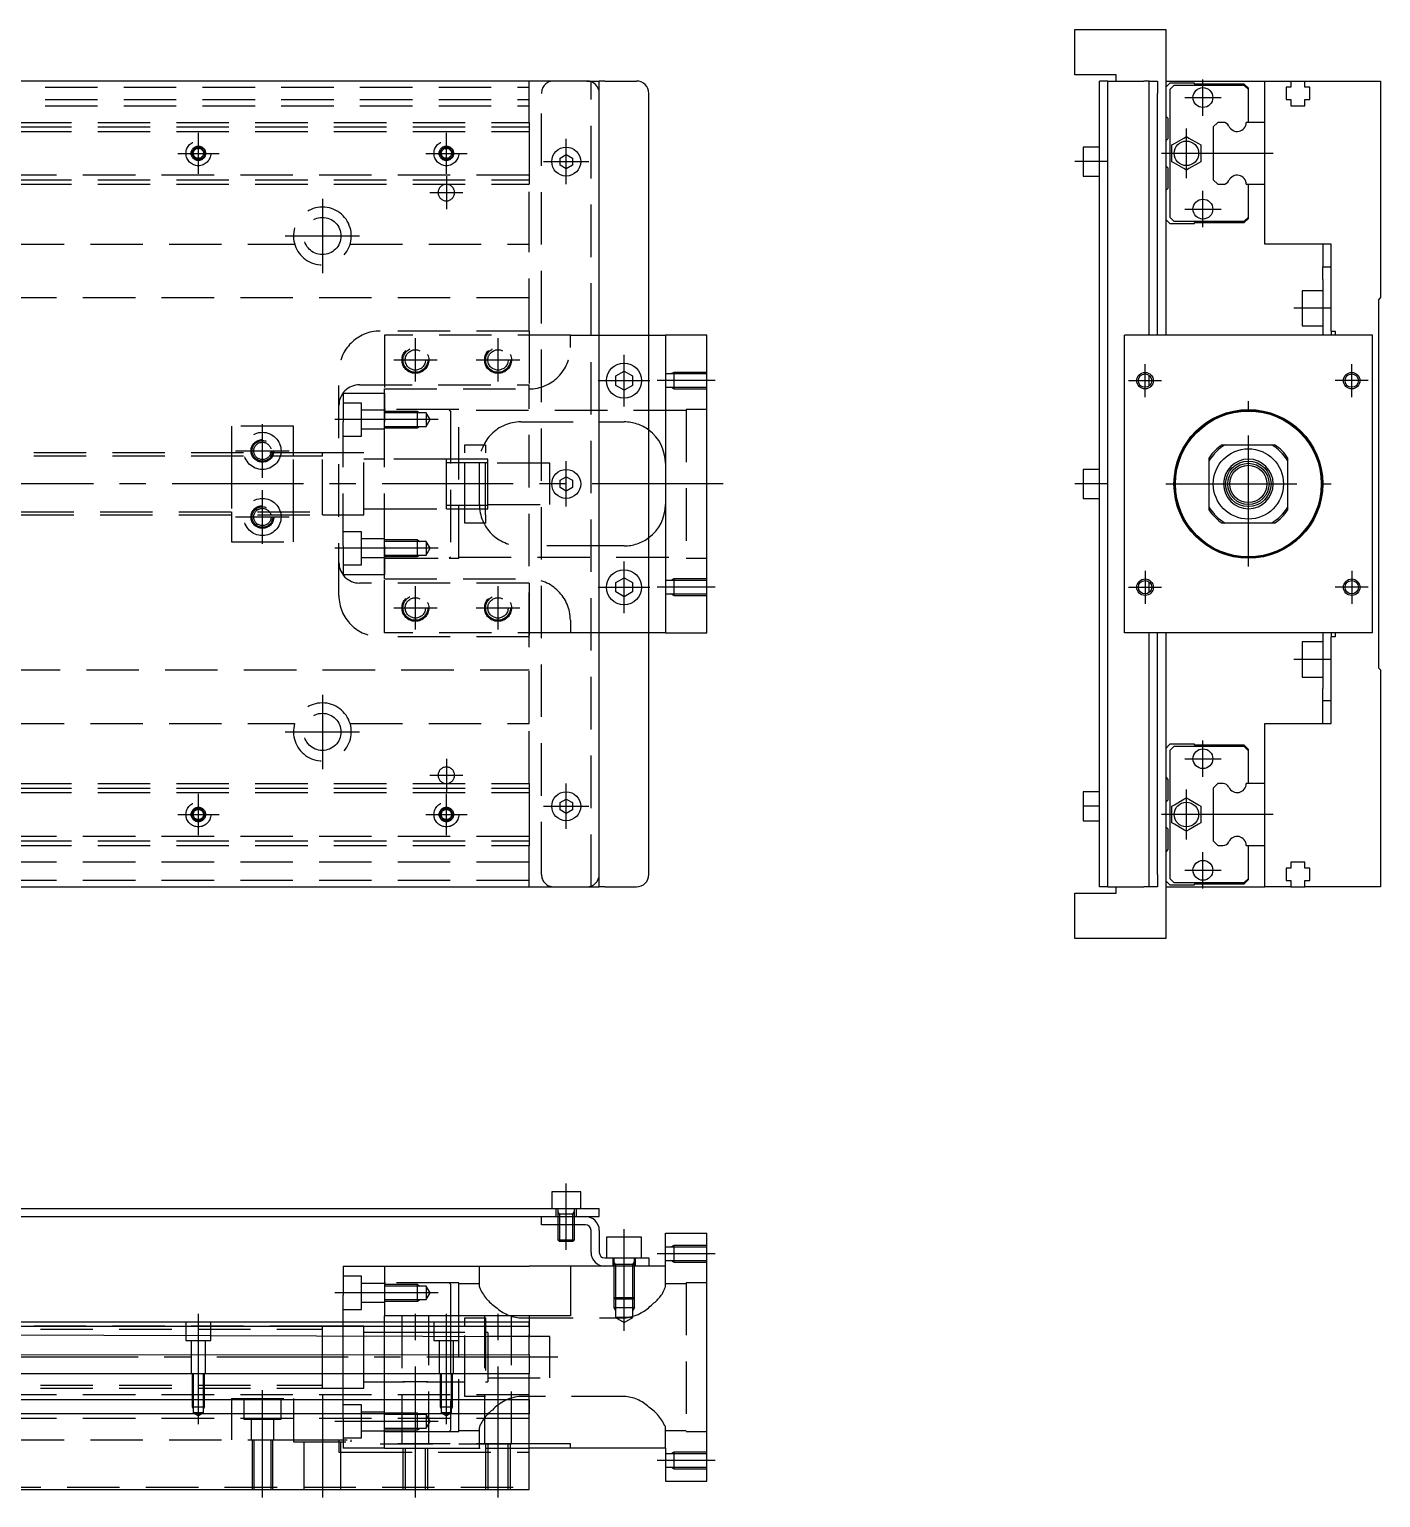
# Model space of a CAD drawing. Extents: x -94 to 666, y -24 to 355.
# Drawn here: x 339.1 to 666, y -2 to 353.3 of the extents above; entities that cross this region are included whole.
import ezdxf

# ---------------------------------------------------------------- set-up
doc = ezdxf.new("R2010")
doc.units = 0
doc.linetypes.add('CENTER', pattern=[50.8, 31.75, -6.35, 6.35, -6.35])
doc.linetypes.add('DASHED', pattern=[19.05, 12.7, -6.35])
doc.layers.get('0').update_dxf_attribs({"linetype": 'CONTINUOUS'})
doc.layers.add('CENTER', color=1, linetype='CENTER')

msp = doc.modelspace()

# ---------------------------------------------------------------- linework, layer by layer
at = {"color": 7, "linetype": 'CONTINUOUS'}
for p, q in [((592.05, 342.31), (592.05, 353.31)), ((592.05, 353.31), (614.05, 353.31)), ((614.05, 353.31), (614.05, 279.31)), ((602.05, 342.31), (592.05, 342.31)), ((602.05, 340.81), (602.05, 342.31)), ((474, 340.81), (-14, 340.81)), ((474, 340.81), (477, 340.81)), ((477, 337.81), (477, 340.81)), ((478.33, 340.81), (477, 340.81)), ((477, 148.81), (477, 337.81)), ((478.33, 340.81), (486, 340.81)), ((489, 148.81), (489, 337.81)), ((598.05, 337.81), (598.05, 340.81)), ((600.05, 340.81), (598.05, 340.81)), ((598.05, 148.81), (598.05, 337.81)), ((600.05, 337.81), (600.05, 340.81)), ((600.05, 340.81), (603.38, 340.81)), ((600.05, 148.81), (600.05, 337.81)), ((603.38, 340.81), (608.72, 340.81)), ((610.05, 340.81), (608.72, 340.81)), ((610.05, 337.81), (610.05, 340.81)), ((610.05, 340.81), (612.05, 340.81)), ((610.05, 279.31), (610.05, 337.81)), ((612.05, 340.81), (612.05, 337.81)), ((612.05, 279.31), (612.05, 337.81)), ((614.05, 340.81), (638.05, 340.81)), ((615.04, 340.31), (614.05, 339.32)), ((621.05, 340.31), (615.04, 340.31)), ((616.04, 339.76), (615.05, 338.77)), ((615.05, 338.77), (615.05, 307.85)), ((633.05, 339.76), (616.04, 339.76)), ((621.05, 340.06), (621.05, 340.31)), ((633.05, 340.06), (621.05, 340.06)), ((634.05, 339.06), (633.05, 340.06)), ((634.05, 338.76), (633.05, 339.76)), ((634.05, 338.76), (634.05, 339.06)), ((634.05, 330.81), (634.05, 338.76)), ((638.05, 340.81), (644.35, 340.81)), ((638.05, 330.81), (638.05, 340.81)), ((643.2, 339.31), (643.2, 336.31)), ((644.35, 339.31), (643.2, 339.31)), ((644.35, 340.81), (644.35, 339.31)), ((644.35, 340.81), (647.75, 340.81)), ((647.75, 340.81), (666.05, 340.81)), ((647.75, 339.31), (647.75, 340.81)), ((648.9, 339.31), (647.75, 339.31)), ((648.9, 336.31), (648.9, 339.31)), ((666.05, 340.81), (666.05, 288.31)), ((643.2, 336.31), (644.35, 336.31)), ((644.35, 336.31), (644.35, 334.81)), ((644.35, 334.81), (647.75, 334.81)), ((647.75, 334.81), (647.75, 336.31)), ((647.75, 336.31), (648.9, 336.31)), ((614.05, 332.31), (614.55, 331.81)), ((614.55, 331.81), (614.55, 326.81)), ((626.67, 330.81), (625.55, 329.69)), ((627.96, 330.81), (626.67, 330.81)), ((638.05, 330.81), (633.54, 330.81)), ((638.05, 315.81), (638.05, 330.81)), ((638.05, 315.81), (638.05, 330.81)), ((616.15, 325.67), (618.46, 327)), ((618.46, 327), (619.05, 327.35)), ((619.05, 327.35), (619.64, 327)), ((619.64, 327), (621.95, 325.67)), ((625.55, 329.69), (625.55, 316.93)), ((598.05, 324.81), (594.05, 324.81)), ((594.05, 324.81), (594.05, 321.31)), ((614.55, 326.81), (614.05, 326.31)), ((615.55, 325.33), (616.15, 325.67)), ((615.55, 324.65), (615.55, 325.33)), ((615.55, 321.97), (615.55, 324.65)), ((621.95, 325.67), (622.54, 325.33)), ((622.54, 325.33), (622.54, 324.65)), ((622.54, 324.65), (622.54, 321.97)), ((467.5, 322.18), (469, 323.04)), ((467.5, 320.44), (467.5, 322.18)), ((469, 319.58), (467.5, 320.44)), ((469, 323.04), (470.5, 322.18)), ((470.5, 320.44), (469, 319.58)), ((470.5, 322.18), (470.5, 320.44)), ((594.05, 321.31), (594.05, 317.81)), ((614.05, 320.31), (614.55, 319.81)), ((614.55, 319.81), (614.55, 314.81)), ((615.55, 321.29), (615.55, 321.97)), ((616.15, 320.95), (615.55, 321.29)), ((618.46, 319.62), (616.15, 320.95)), ((621.95, 320.95), (619.64, 319.62)), ((622.54, 321.29), (621.95, 320.95)), ((622.54, 321.97), (622.54, 321.29)), ((594.05, 317.81), (598.05, 317.81)), ((619.05, 319.27), (618.46, 319.62)), ((619.64, 319.62), (619.05, 319.27)), ((625.55, 316.93), (626.67, 315.81)), ((614.55, 314.81), (614.05, 314.31)), ((626.67, 315.81), (627.96, 315.81)), ((633.54, 315.81), (638.05, 315.81)), ((634.05, 307.86), (634.05, 315.81)), ((638.05, 301.31), (638.05, 315.81)), ((614.05, 307.3), (615.04, 306.31)), ((615.04, 306.31), (621.05, 306.31)), ((615.05, 307.85), (616.04, 306.86)), ((616.04, 306.86), (633.05, 306.86)), ((621.05, 306.56), (633.05, 306.56)), ((621.05, 306.31), (621.05, 306.56)), ((633.05, 306.86), (634.05, 307.86)), ((633.05, 306.56), (634.05, 307.56)), ((634.05, 307.56), (634.05, 307.86)), ((654.05, 301.31), (638.05, 301.31)), ((652.05, 301.31), (652.05, 295.81)), ((654.05, 280.31), (654.05, 301.31)), ((652.05, 292.81), (652.05, 295.81)), ((652.05, 295.81), (654.05, 295.81)), ((652.05, 292.81), (652.05, 279.31)), ((647.05, 290.06), (647.05, 281.56)), ((652.05, 290.06), (647.05, 290.06)), ((665.55, 287.81), (666.05, 288.31)), ((665.55, 287.81), (665.55, 198.81)), ((647.05, 281.56), (652.05, 281.56)), ((489, 279.31), (493, 279.31)), ((503, 279.31), (493, 279.31)), ((493, 279.31), (493, 207.31)), ((503, 207.31), (503, 279.31)), ((664.05, 279.31), (604.05, 279.31)), ((604.05, 207.31), (604.05, 279.31)), ((654.05, 280.31), (654.05, 279.31)), ((654.05, 280.31), (655.05, 280.31)), ((655.05, 280.31), (655.05, 279.31)), ((664.05, 207.31), (664.05, 279.31)), ((481, 269.46), (483, 270.62)), ((483, 270.62), (485, 269.46)), ((481, 267.16), (481, 269.46)), ((483, 266), (481, 267.16)), ((485, 267.16), (483, 266)), ((485, 269.46), (485, 267.16)), ((610.05, 267.03), (610.05, 269.59)), ((627.71, 252.81), (628.47, 252.81)), ((628.47, 252.81), (639.63, 252.81)), ((639.63, 252.81), (640.39, 252.81)), ((624.55, 248.89), (624.55, 249.65)), ((624.55, 237.73), (624.55, 248.89)), ((643.55, 249.65), (643.55, 248.89)), ((643.55, 248.89), (643.55, 237.73)), ((598.05, 246.81), (594.05, 246.81)), ((594.05, 246.81), (594.05, 243.31)), ((467.5, 244.18), (469, 245.04)), ((467.5, 242.44), (467.5, 244.18)), ((469, 241.58), (467.5, 242.44)), ((469, 245.04), (470.5, 244.18)), ((470.5, 242.44), (469, 241.58)), ((470.5, 244.18), (470.5, 242.44)), ((594.05, 243.31), (594.05, 239.81)), ((594.05, 239.81), (598.05, 239.81)), ((624.55, 236.97), (624.55, 237.73)), ((643.55, 237.73), (643.55, 236.97)), ((628.47, 233.81), (627.71, 233.81)), ((639.63, 233.81), (628.47, 233.81)), ((640.39, 233.81), (639.63, 233.81)), ((481, 219.46), (483, 220.62)), ((483, 220.62), (485, 219.46)), ((481, 217.16), (481, 219.46)), ((483, 216), (481, 217.16)), ((485, 217.16), (483, 216)), ((485, 219.46), (485, 217.16)), ((610.05, 217.03), (610.05, 219.59)), ((493, 207.31), (489, 207.31)), ((493, 207.31), (503, 207.31)), ((664.05, 207.31), (604.05, 207.31)), ((610.05, 148.81), (610.05, 207.31)), ((612.05, 148.81), (612.05, 207.31)), ((614.05, 207.31), (614.05, 133.31)), ((652.05, 207.31), (652.05, 193.81)), ((654.05, 207.31), (654.05, 206.31)), ((654.05, 185.31), (654.05, 206.31)), ((655.05, 206.31), (654.05, 206.31)), ((655.05, 207.31), (655.05, 206.31)), ((647.05, 205.06), (647.05, 196.56)), ((652.05, 205.06), (647.05, 205.06)), ((647.05, 196.56), (652.05, 196.56)), ((666.05, 198.31), (665.55, 198.81)), ((666.05, 198.31), (666.05, 145.81)), ((652.05, 190.81), (652.05, 193.81)), ((652.05, 185.31), (652.05, 190.81)), ((654.05, 190.81), (652.05, 190.81)), ((638.05, 185.31), (654.05, 185.31)), ((638.05, 170.81), (638.05, 185.31)), ((615.04, 180.31), (614.05, 179.32)), ((621.05, 180.31), (615.04, 180.31)), ((616.04, 179.76), (615.05, 178.77)), ((615.05, 178.77), (615.05, 147.85)), ((633.05, 179.76), (616.04, 179.76)), ((621.05, 180.06), (621.05, 180.31)), ((633.05, 180.06), (621.05, 180.06)), ((634.05, 179.06), (633.05, 180.06)), ((634.05, 178.76), (633.05, 179.76)), ((634.05, 178.76), (634.05, 179.06)), ((634.05, 170.81), (634.05, 178.76)), ((614.05, 172.31), (614.55, 171.81)), ((614.55, 171.81), (614.55, 166.81)), ((626.67, 170.81), (625.55, 169.69)), ((627.96, 170.81), (626.67, 170.81)), ((638.05, 170.81), (633.54, 170.81)), ((638.05, 155.81), (638.05, 170.81)), ((638.05, 155.81), (638.05, 170.81)), ((467.5, 166.18), (469, 167.04)), ((469, 167.04), (470.5, 166.18)), ((594.05, 168.81), (594.05, 165.31)), ((598.05, 168.81), (594.05, 168.81)), ((616.15, 165.67), (618.46, 167)), ((618.46, 167), (619.05, 167.35)), ((619.05, 167.35), (619.64, 167)), ((619.64, 167), (621.95, 165.67)), ((625.55, 169.69), (625.55, 156.93)), ((467.5, 164.44), (467.5, 166.18)), ((469, 163.58), (467.5, 164.44)), ((470.5, 164.44), (469, 163.58)), ((470.5, 166.18), (470.5, 164.44)), ((594.05, 165.31), (594.05, 161.81)), ((614.55, 166.81), (614.05, 166.31)), ((615.55, 165.33), (616.15, 165.67)), ((615.55, 164.65), (615.55, 165.33)), ((615.55, 161.97), (615.55, 164.65)), ((621.95, 165.67), (622.54, 165.33)), ((622.54, 165.33), (622.54, 164.65)), ((622.54, 164.65), (622.54, 161.97)), ((594.05, 161.81), (598.05, 161.81)), ((614.05, 160.31), (614.55, 159.81)), ((615.55, 161.29), (615.55, 161.97)), ((616.15, 160.95), (615.55, 161.29)), ((618.46, 159.62), (616.15, 160.95)), ((621.95, 160.95), (619.64, 159.62)), ((622.54, 161.29), (621.95, 160.95)), ((622.54, 161.97), (622.54, 161.29)), ((614.55, 159.81), (614.55, 154.81)), ((619.05, 159.27), (618.46, 159.62)), ((619.64, 159.62), (619.05, 159.27)), ((625.55, 156.93), (626.67, 155.81)), ((614.55, 154.81), (614.05, 154.31)), ((626.67, 155.81), (627.96, 155.81)), ((633.54, 155.81), (638.05, 155.81)), ((634.05, 147.86), (634.05, 155.81)), ((638.05, 145.81), (638.05, 155.81)), ((643.2, 150.31), (643.2, 147.31)), ((644.35, 150.31), (643.2, 150.31)), ((644.35, 151.81), (644.35, 150.31)), ((647.75, 151.81), (644.35, 151.81)), ((647.75, 150.31), (647.75, 151.81)), ((648.9, 150.31), (647.75, 150.31)), ((648.9, 147.31), (648.9, 150.31)), ((-14, 145.81), (474, 145.81)), ((474, 145.81), (477, 145.81)), ((477, 145.81), (477, 148.81)), ((478.33, 145.81), (477, 145.81)), ((478.33, 145.81), (486, 145.81)), ((598.05, 145.81), (598.05, 148.81)), ((600.05, 145.81), (598.05, 145.81)), ((600.05, 145.81), (600.05, 148.81)), ((600.05, 145.81), (603.38, 145.81)), ((602.05, 144.31), (602.05, 145.81)), ((603.38, 145.81), (608.72, 145.81)), ((610.05, 145.81), (608.72, 145.81)), ((610.05, 145.81), (610.05, 148.81)), ((612.05, 145.81), (610.05, 145.81)), ((612.05, 148.81), (612.05, 145.81)), ((614.05, 147.3), (615.04, 146.31)), ((614.05, 145.81), (638.05, 145.81)), ((615.04, 146.31), (621.05, 146.31)), ((615.05, 147.85), (616.04, 146.86)), ((616.04, 146.86), (633.05, 146.86)), ((621.05, 146.56), (633.05, 146.56)), ((621.05, 146.31), (621.05, 146.56)), ((633.05, 146.86), (634.05, 147.86)), ((633.05, 146.56), (634.05, 147.56)), ((634.05, 147.56), (634.05, 147.86)), ((644.35, 145.81), (638.05, 145.81)), ((643.2, 147.31), (644.35, 147.31)), ((644.35, 147.31), (644.35, 145.81)), ((644.35, 145.81), (647.75, 145.81)), ((647.75, 145.81), (647.75, 147.31)), ((647.75, 147.31), (648.9, 147.31)), ((666.05, 145.81), (647.75, 145.81)), ((592.05, 133.31), (592.05, 144.31)), ((592.05, 144.31), (602.05, 144.31)), ((614.05, 133.31), (592.05, 133.31)), ((465.5, 72), (465.5, 68)), ((472.5, 72), (465.5, 72)), ((472.5, 68), (472.5, 72)), ((330, 68), (474, 68)), ((474, 68), (477, 68)), ((477, 66), (477, 68)), ((330, 66), (466, 66)), ((463, 64), (463, 66)), ((466, 64), (463, 64)), ((466, 66), (473.67, 66)), ((466, 66), (473.67, 66)), ((473.67, 64), (466, 64)), ((467, 64), (467, 60.38)), ((471, 60.38), (471, 64)), ((473.67, 66), (474, 66)), ((474, 66), (477, 66)), ((475, 57.33), (475, 62.67)), ((477, 62.67), (477, 57.33)), ((478.75, 61), (478.75, 56)), ((487.25, 61), (478.75, 61)), ((487.25, 56), (487.25, 61)), ((493, 62), (503, 62)), ((493, 54), (493, 62)), ((503, 2), (503, 62)), ((467.38, 60), (467, 60.38)), ((467, 60.38), (471, 60.38)), ((470.62, 60), (467.38, 60)), ((470.62, 60), (471, 60.38)), ((415, 54), (415.36, 54)), ((415, 54), (415, 47.02)), ((415.36, 54), (424.64, 54)), ((424.64, 54), (425, 54)), ((425, 54), (460, 54)), ((425, 54), (425, 42)), ((470, 54), (460, 54)), ((478.33, 54), (470, 54)), ((470, 54), (470, 42)), ((478.33, 56), (486, 56)), ((486, 54), (478.33, 54)), ((486, 56), (489, 56)), ((489, 54), (486, 54)), ((489, 56), (489, 54)), ((493, 54), (489, 54)), ((415, 40.5), (415, 47.02)), ((460, 40.5), (323.5, 40.5)), ((460, 39.38), (323.5, 39.38)), ((470, 42), (425, 42)), ((425, 40.5), (425, 42)), ((460, 42), (460, 39.38)), ((460, 39.25), (460, 40.5)), ((460, 39.38), (460, 38.09)), ((460, 39.25), (460, 37.47)), ((323.5, 37.4), (460, 37)), ((460, 38.09), (460, 36.72)), ((460, 35.58), (460, 37.47)), ((460, 32.51), (460, 36.72)), ((460, 32.52), (460, 35.58)), ((460, 32.52), (323.5, 32.5)), ((410, 28), (410, 32.2)), ((460, 32.52), (460, 28)), ((460, 32.51), (460, 28)), ((0, 28), (460, 28)), ((460, 21.7), (460, 28)), ((460, 21.7), (460, 28)), ((460, 21.7), (0, 21.7)), ((460, 21.7), (460, 18.3)), ((460, 10), (460, 21.7)), ((460, 18.3), (0, 18.3)), ((460, 0), (460, 18.3)), ((470, 11), (460, 11)), ((470, 10), (470, 11)), ((470, 10), (460, 10)), ((493, 10), (470, 10)), ((493, 10), (493, 2)), ((0, 0), (460, 0)), ((493, 2), (503, 2))]:
    msp.add_line(p, q, dxfattribs=at)
at = {"color": 3, "linetype": 'DASHED'}
for p, q in [((0, 339.31), (460, 339.31)), ((460, 330.81), (460, 340.81)), ((463, 148.81), (463, 337.81)), ((475, 145.81), (475, 340.81)), ((0, 336.31), (460, 336.31)), ((0, 334.81), (460, 334.81)), ((298.5, 330.81), (460, 330.81)), ((460, 330.81), (460, 329.69)), ((298.5, 329.69), (460, 329.69)), ((298.5, 328.61), (460, 328.61)), ((460, 329.69), (460, 316.93)), ((460, 329.69), (460, 316.93)), ((460, 318.01), (298.5, 318.01)), ((298.5, 316.93), (460, 316.93)), ((460, 316.93), (460, 315.81)), ((460, 316.93), (460, 315.81)), ((298.5, 315.81), (460, 315.81)), ((460, 301.31), (460, 315.81)), ((460, 301.31), (460, 315.81)), ((296.71, 301.31), (403.29, 301.31)), ((416.71, 301.31), (460, 301.31)), ((460, 280.31), (460, 301.31)), ((460, 288.31), (10, 288.31)), ((460, 280.31), (460, 282.81)), ((460, 280.31), (424, 280.31)), ((470, 279.31), (425, 279.31)), ((425, 279.31), (425, 266.31)), ((460, 280.31), (460, 267.31)), ((460, 280.31), (460, 267.31)), ((470, 276.31), (470, 279.31)), ((470, 279.31), (477, 279.31)), ((477, 279.31), (489, 279.31)), ((414, 216.31), (414, 270.31)), ((495, 270.31), (494.34, 269.93)), ((503, 270.31), (495, 270.31)), ((495, 270.31), (495, 266.31)), ((419, 267.31), (460, 267.31)), ((460, 185.31), (460, 267.31)), ((495, 269.93), (493, 269.93)), ((493, 266.69), (495, 266.69)), ((495, 266.31), (494.34, 266.69)), ((503, 269.93), (495, 269.93)), ((495, 266.69), (503, 266.69)), ((415, 265.31), (415.36, 265.31)), ((415, 265.31), (415, 258.33)), ((415.36, 265.31), (424.64, 265.31)), ((424.64, 265.31), (425, 265.31)), ((425, 266.31), (460, 266.31)), ((425, 258.33), (425, 266.31)), ((425, 265.31), (425, 258.33)), ((495, 266.31), (503, 266.31)), ((419.5, 262.87), (415, 262.87)), ((419.5, 254.87), (419.5, 262.87)), ((425, 261.12), (419.5, 261.12)), ((425.3, 261.31), (425, 261.31)), ((431.15, 260.87), (425, 260.87)), ((431.15, 260.87), (425, 260.87)), ((431.5, 260.52), (425, 260.52)), ((440.64, 261.31), (425.3, 261.31)), ((440.64, 261.31), (425.3, 261.31)), ((433, 260.87), (431.15, 260.87)), ((433, 260.52), (431.5, 260.52)), ((433, 256.87), (433, 260.87)), ((433, 260.87), (433.61, 260.52)), ((435.1, 260.52), (433, 260.52)), ((436.05, 258.87), (435.1, 260.52)), ((435.1, 260.52), (435.1, 258.87)), ((441, 260.95), (440.64, 261.31)), ((443, 261.31), (440.64, 261.31)), ((441, 260.95), (441, 225.67)), ((443, 225.31), (443, 261.31)), ((498, 261.06), (443, 261.06)), ((503, 261.31), (498, 261.31)), ((498, 261.31), (498, 225.31)), ((388, 257.31), (388, 250.81)), ((403, 257.31), (388, 257.31)), ((403, 250.81), (403, 257.31)), ((415, 228.29), (415, 258.33)), ((419.5, 256.62), (425, 256.62)), ((425, 228.29), (425, 258.33)), ((425, 228.29), (425, 258.33)), ((425, 257.22), (431.5, 257.22)), ((425, 256.87), (431.15, 256.87)), ((425, 256.87), (431.15, 256.87)), ((431.15, 256.87), (433, 256.87)), ((431.5, 257.22), (433, 257.22)), ((433, 257.22), (435.1, 257.22)), ((433, 256.87), (433.61, 257.22)), ((435.1, 257.22), (436.05, 258.87)), ((435.1, 258.87), (435.1, 257.22)), ((458, 258.31), (477, 258.31)), ((477, 258.31), (483, 258.31)), ((415, 254.87), (419.5, 254.87)), ((444.5, 250.81), (444.5, 252.81)), ((444.5, 252.81), (449.5, 252.81)), ((449.5, 252.81), (449.5, 250.81)), ((410, 250.81), (280, 250.81)), ((410, 250.06), (280, 250.06)), ((388, 250.81), (388, 250.06)), ((388, 250.06), (388, 236.56)), ((403, 250.06), (403, 250.81)), ((403, 236.56), (403, 250.06)), ((410, 250.81), (409.99, 250.81)), ((410, 250.81), (410, 250.81)), ((415, 250.81), (410, 250.81)), ((410, 235.81), (410, 250.81)), ((410, 250.06), (410, 250.81)), ((410, 250.26), (410, 250.81)), ((410, 236.36), (410, 250.26)), ((410, 236.56), (410, 250.06)), ((420, 250.81), (415, 250.81)), ((420, 235.81), (420, 250.81)), ((425, 249.31), (420, 249.31)), ((440, 249.31), (425, 249.31)), ((441, 249.31), (440, 249.31)), ((440, 249.31), (440, 249.31)), ((440, 249.31), (440, 249.31)), ((440, 237.31), (440, 249.31)), ((444.5, 249.31), (441, 249.31)), ((444.5, 235.81), (444.5, 250.81)), ((449.5, 249.31), (444.5, 249.31)), ((449.5, 235.81), (449.5, 250.81)), ((450, 249.31), (449.5, 249.31)), ((450, 237.31), (450, 249.31)), ((441, 248.44), (440, 248.44)), ((444.5, 248.44), (441, 248.44)), ((449.5, 248.44), (444.5, 248.44)), ((448, 238.31), (448, 248.31)), ((450, 248.44), (449.5, 248.44)), ((465, 248.31), (450, 248.31)), ((465, 238.31), (465, 248.31)), ((440, 238.19), (441, 238.19)), ((441, 238.19), (444.5, 238.19)), ((444.5, 238.19), (449.5, 238.19)), ((449.5, 238.19), (450, 238.19)), ((450, 238.31), (465, 238.31)), ((280, 236.56), (410, 236.56)), ((280, 235.81), (410, 235.81)), ((388, 236.56), (388, 235.81)), ((388, 235.81), (388, 229.31)), ((403, 235.81), (403, 236.56)), ((403, 229.31), (403, 235.81)), ((410, 235.81), (410, 236.56)), ((410, 235.81), (410, 236.36)), ((409.99, 235.81), (410, 235.81)), ((410, 235.81), (410, 235.81)), ((410, 235.81), (415, 235.81)), ((415, 235.81), (420, 235.81)), ((420, 237.31), (425, 237.31)), ((425, 237.31), (440, 237.31)), ((440, 237.31), (440, 237.31)), ((440, 237.31), (440, 237.31)), ((440, 237.31), (441, 237.31)), ((440, 237.31), (440, 237.31)), ((441, 237.31), (444.5, 237.31)), ((444.5, 237.31), (449.5, 237.31)), ((444.5, 233.81), (444.5, 235.81)), ((449.5, 237.31), (450, 237.31)), ((449.5, 235.81), (449.5, 233.81)), ((419.5, 231.75), (415, 231.75)), ((419.5, 223.75), (419.5, 231.75)), ((449.5, 233.81), (444.5, 233.81)), ((388, 229.31), (403, 229.31)), ((415, 228.29), (415, 221.31)), ((425, 230), (419.5, 230)), ((431.15, 229.75), (425, 229.75)), ((431.15, 229.75), (425, 229.75)), ((431.5, 229.4), (425, 229.4)), ((425, 228.29), (425, 221.31)), ((425, 220.31), (425, 228.29)), ((433, 229.75), (431.15, 229.75)), ((433, 229.4), (431.5, 229.4)), ((433, 225.75), (433, 229.75)), ((433, 229.75), (433.61, 229.4)), ((435.1, 229.4), (433, 229.4)), ((436.05, 227.75), (435.1, 229.4)), ((435.1, 229.4), (435.1, 227.75)), ((435.1, 226.1), (436.05, 227.75)), ((435.1, 227.75), (435.1, 226.1)), ((477, 228.31), (458, 228.31)), ((483, 228.31), (477, 228.31)), ((419.5, 225.5), (425, 225.5)), ((425, 226.1), (431.5, 226.1)), ((425, 225.75), (431.15, 225.75)), ((425, 225.75), (431.15, 225.75)), ((425, 225.31), (425.3, 225.31)), ((425.3, 225.31), (440.64, 225.31)), ((425.3, 225.31), (440.64, 225.31)), ((431.15, 225.75), (433, 225.75)), ((431.5, 226.1), (433, 226.1)), ((433, 226.1), (435.1, 226.1)), ((433, 225.75), (433.61, 226.1)), ((440.64, 225.31), (441, 225.67)), ((440.64, 225.31), (443, 225.31)), ((443, 225.56), (498, 225.56)), ((498, 225.31), (503, 225.31)), ((415, 223.75), (419.5, 223.75)), ((415.36, 221.31), (415, 221.31)), ((424.64, 221.31), (415.36, 221.31)), ((425, 221.31), (424.64, 221.31)), ((425, 220.31), (460, 220.31)), ((425, 207.31), (425, 220.31)), ((495, 220.31), (494.34, 219.93)), ((495, 220.31), (495, 216.31)), ((503, 220.31), (495, 220.31)), ((460, 219.31), (419, 219.31)), ((460, 219.31), (460, 206.31)), ((495, 219.93), (493, 219.93)), ((503, 219.93), (495, 219.93)), ((493, 216.69), (495, 216.69)), ((495, 216.31), (494.34, 216.69)), ((495, 216.69), (503, 216.69)), ((495, 216.31), (503, 216.31)), ((470, 210.31), (470, 207.31)), ((460, 206.31), (424, 206.31)), ((470, 207.31), (425, 207.31)), ((460, 203.81), (460, 206.31)), ((477, 207.31), (470, 207.31)), ((489, 207.31), (477, 207.31)), ((10, 198.31), (460, 198.31)), ((296.71, 185.31), (403.29, 185.31)), ((416.71, 185.31), (460, 185.31)), ((460, 170.81), (460, 185.31)), ((298.5, 170.81), (460, 170.81)), ((460, 170.81), (460, 169.69)), ((298.5, 169.69), (460, 169.69)), ((298.5, 168.61), (460, 168.61)), ((460, 169.69), (460, 156.93)), ((460, 158.01), (298.5, 158.01)), ((298.5, 156.93), (460, 156.93)), ((460, 156.93), (460, 155.81)), ((298.5, 155.81), (460, 155.81)), ((460, 145.81), (460, 155.81)), ((460, 151.81), (0, 151.81)), ((460, 147.31), (0, 147.31)), ((466.5, 68), (466.5, 66)), ((467, 68), (467, 66.6)), ((471, 66.6), (471, 68)), ((471.5, 66), (471.5, 68)), ((467.38, 66.6), (467, 67.26)), ((467, 66.6), (467, 66.6)), ((467, 66.6), (467, 66)), ((467, 66.6), (467, 66.59)), ((471, 66.6), (467, 66.6)), ((471, 66.6), (467, 66.6)), ((469, 66.6), (467, 66.6)), ((467, 66), (467, 64)), ((467, 66), (467, 64)), ((467.38, 66.6), (467.38, 66)), ((467.38, 66), (467.38, 64)), ((470.62, 66.6), (471, 67.26)), ((470.62, 66), (470.62, 66.6)), ((470.62, 64), (470.62, 66)), ((471, 66), (471, 66.6)), ((471, 66.6), (471, 66.6)), ((471, 66.59), (471, 66.6)), ((471, 64), (471, 66)), ((471, 64), (471, 66)), ((495, 58.62), (493, 58.62)), ((495, 59), (494.34, 58.62)), ((495, 59), (495, 55)), ((503, 59), (495, 59)), ((503, 58.62), (495, 58.62)), ((448, 49.03), (448, 54)), ((480.25, 56), (480.25, 54)), ((480.5, 56), (480.5, 54.4)), ((480.9, 54.4), (480.5, 55.09)), ((485.5, 54.4), (480.5, 54.4)), ((485.5, 54.4), (480.5, 54.4)), ((483, 54.4), (480.5, 54.4)), ((480.5, 54.4), (480.5, 54.39)), ((480.5, 54.4), (480.5, 54.4)), ((480.5, 54.4), (480.5, 54)), ((480.5, 54), (480.5, 44)), ((480.9, 54.4), (480.9, 54)), ((480.9, 54), (480.9, 46)), ((485.1, 54.4), (485.5, 55.09)), ((485.1, 54), (485.1, 54.4)), ((485.1, 46), (485.1, 54)), ((485.5, 54.4), (485.5, 56)), ((485.5, 54.39), (485.5, 54.4)), ((485.5, 54), (485.5, 54.4)), ((485.5, 54.4), (485.5, 54.4)), ((485.5, 46.4), (485.5, 54)), ((485.75, 54), (485.75, 56)), ((493, 55.38), (495, 55.38)), ((493, 49.03), (493, 54)), ((495, 55), (494.34, 55.38)), ((495, 55.38), (503, 55.38)), ((495, 55), (503, 55)), ((419.5, 51.56), (415, 51.56)), ((419.5, 43.56), (419.5, 51.56)), ((425, 49.81), (419.5, 49.81)), ((425.3, 50), (425, 50)), ((440.64, 50), (425.3, 50)), ((443, 50), (440.64, 50)), ((441, 49.64), (440.64, 50)), ((443, 40.5), (443, 50)), ((448, 49.75), (443, 49.75)), ((498, 49.75), (493, 49.75)), ((503, 50), (498, 50)), ((498, 50), (498, 14)), ((431.15, 49.56), (425, 49.56)), ((431.15, 49.56), (425, 49.56)), ((431.5, 49.21), (425, 49.21)), ((433, 49.56), (431.15, 49.56)), ((433, 49.21), (431.5, 49.21)), ((433, 45.56), (433, 49.56)), ((433, 49.56), (433.61, 49.21)), ((435.1, 49.21), (433, 49.21)), ((436.05, 47.56), (435.1, 49.21)), ((435.1, 49.21), (435.1, 47.56)), ((435.1, 45.91), (436.05, 47.56)), ((435.1, 47.56), (435.1, 45.91)), ((441, 49.64), (441, 42)), ((448, 49.03), (448.01, 48.9)), ((480.5, 46.4), (480.9, 46)), ((480.5, 46.4), (485.5, 46.4)), ((485.1, 46), (485.5, 46.4)), ((485.5, 44), (485.5, 46.4)), ((415, 43.56), (419.5, 43.56)), ((419.5, 45.31), (425, 45.31)), ((425, 45.91), (431.5, 45.91)), ((425, 45.56), (431.15, 45.56)), ((425, 45.56), (431.15, 45.56)), ((431.15, 45.56), (433, 45.56)), ((431.5, 45.91), (433, 45.91)), ((433, 45.91), (435.1, 45.91)), ((433, 45.56), (433.61, 45.91)), ((480.5, 44), (485.5, 44)), ((480.5, 44), (480.9, 43.31)), ((485.1, 46), (480.9, 46)), ((480.9, 46), (480.9, 44)), ((480.9, 44), (480.9, 41.57)), ((485.1, 44), (485.1, 46)), ((485.1, 41.57), (485.1, 44)), ((485.5, 44), (485.1, 43.31)), ((410, 39.5), (275.5, 39.5)), ((377, 40.49), (377, 35.99)), ((383, 35.99), (383, 40.49)), ((410, 39.5), (409.99, 39.5)), ((410, 39.5), (410, 39.5)), ((415, 39.5), (410, 39.5)), ((410, 38.95), (410, 39.5)), ((415, 28), (415, 40.5)), ((420, 39.5), (415, 39.5)), ((420, 32), (420, 39.5)), ((425, 28), (425, 40.5)), ((429.25, 42), (429.25, 11)), ((435.75, 11), (435.75, 42)), ((437, 40.49), (437, 35.99)), ((441, 42), (441, 40.5)), ((441, 40.5), (441, 18.3)), ((443, 36), (443, 40.5)), ((443, 35.99), (443, 40.49)), ((444.5, 40.5), (444.5, 41.5)), ((444.5, 41.5), (449.5, 41.5)), ((444.5, 39.5), (444.5, 40.5)), ((444.5, 24.5), (444.5, 39.5)), ((449.25, 42), (449.25, 11)), ((449.5, 41.5), (449.5, 22.5)), ((455.75, 11), (455.75, 42)), ((458, 41.49), (483, 41.49)), ((483, 41.57), (480.9, 41.57)), ((480.9, 41.57), (483, 40.36)), ((485.1, 41.57), (483, 41.57)), ((483, 40.36), (485.1, 41.57)), ((37, 38.75), (409.99, 38.75)), ((377, 35.99), (383, 35.99)), ((378.25, 35.99), (378.25, 27.99)), ((381.75, 27.99), (381.75, 35.99)), ((410, 32.2), (410, 38.95)), ((425, 38), (420, 38)), ((429.5, 38), (425, 38)), ((435.5, 38), (429.5, 38)), ((437.25, 38), (435.5, 38)), ((437, 35.99), (443, 35.99)), ((440, 38), (437.25, 38)), ((438.25, 35.99), (438.25, 27.99)), ((441, 38), (440, 38)), ((442.75, 38), (441, 38)), ((441.75, 27.99), (441.75, 35.99)), ((444.5, 38), (442.75, 38)), ((443, 32), (443, 36)), ((450, 38), (449.5, 38)), ((450, 38), (450, 26)), ((455.5, 37), (450, 37)), ((460, 37), (455.5, 37)), ((465, 37), (460, 37)), ((465, 32), (465, 37)), ((410, 31.8), (410, 32.2)), ((420, 28), (420, 32)), ((443, 14), (443, 32)), ((465, 27), (465, 32)), ((410, 28), (410, 31.8)), ((37, 25.25), (409.99, 25.25)), ((378.5, 27.99), (378.5, 22.24)), ((378.5, 27.99), (378.5, 22.24)), ((378.77, 27.99), (378.77, 21.99)), ((381.23, 21.99), (381.23, 27.99)), ((381.5, 22.24), (381.5, 27.99)), ((381.5, 22.24), (381.5, 27.99)), ((410, 25.05), (410, 28)), ((410, 24.5), (410, 25.05)), ((415, 21.7), (415, 28)), ((420, 24.5), (420, 28)), ((420, 26), (425, 26)), ((425, 21.7), (425, 28)), ((425, 26), (429.4, 26)), ((429.4, 26), (429.5, 26)), ((435.5, 26), (429.5, 26)), ((429.5, 26), (429.85, 26)), ((429.85, 26), (429.5, 26)), ((435.15, 26), (429.85, 26)), ((435.15, 26), (435.5, 26)), ((435.5, 26), (435.15, 26)), ((435.5, 26), (435.6, 26)), ((435.6, 26), (440, 26)), ((438.5, 27.99), (438.5, 22.24)), ((438.5, 27.99), (438.5, 22.24)), ((438.77, 27.99), (438.77, 21.99)), ((440, 26), (444.5, 26)), ((441.23, 21.99), (441.23, 27.99)), ((441.5, 22.24), (441.5, 27.99)), ((441.5, 22.24), (441.5, 27.99)), ((449.5, 26), (450, 26)), ((450, 27), (465, 27)), ((460, 22.85), (0, 22.85)), ((37, 24.5), (409.99, 24.5)), ((378.5, 22.24), (378.5, 21.69)), ((378.5, 21.69), (378.5, 19.99)), ((378.77, 21.99), (378.77, 19.99)), ((381.23, 19.99), (381.23, 21.99)), ((381.5, 21.69), (381.5, 22.24)), ((381.5, 19.99), (381.5, 21.69)), ((388, 22), (388, 21.7)), ((388, 22), (403, 22)), ((388, 21.7), (388, 18.3)), ((391, 22), (391, 17)), ((400, 17), (400, 22)), ((403, 22), (403, 21.7)), ((403, 21.7), (403, 18.3)), ((409.99, 24.5), (410, 24.5)), ((410, 24.5), (410, 24.5)), ((410, 24.5), (410, 24.5)), ((410, 24.5), (415, 24.5)), ((415, 24.5), (420, 24.5)), ((415, 18.3), (415, 21.7)), ((425, 18.3), (425, 21.7)), ((438.5, 22.24), (438.5, 21.69)), ((438.5, 21.69), (438.5, 19.99)), ((438.77, 21.99), (438.77, 19.99)), ((441.23, 19.99), (441.23, 21.99)), ((441.5, 21.69), (441.5, 22.24)), ((441.5, 19.99), (441.5, 21.69)), ((444.5, 22.5), (444.5, 24.5)), ((449.5, 22.5), (444.5, 22.5)), ((483, 22.51), (458, 22.51)), ((378.5, 19.99), (378.77, 19.52)), ((378.5, 19.99), (381.5, 19.99)), ((378.77, 19.99), (378.77, 18.49)), ((378.77, 18.49), (380, 17.78)), ((381.23, 18.49), (378.77, 18.49)), ((378.77, 18.49), (381.23, 18.49)), ((381.23, 18.49), (380, 17.78)), ((381.23, 18.49), (381.23, 19.99)), ((381.5, 19.99), (381.23, 19.52)), ((388, 18.3), (388, 12)), ((403, 18.3), (403, 12)), ((419.5, 20.44), (415, 20.44)), ((415, 16.98), (415, 18.3)), ((419.5, 12.44), (419.5, 20.44)), ((425, 18.69), (419.5, 18.69)), ((431.15, 18.44), (425, 18.44)), ((431.15, 18.44), (425, 18.44)), ((425, 11), (425, 18.3)), ((431.5, 18.09), (425, 18.09)), ((433, 18.44), (431.15, 18.44)), ((433, 18.09), (431.5, 18.09)), ((433, 14.44), (433, 18.44)), ((433, 18.44), (433.61, 18.09)), ((435.1, 18.09), (433, 18.09)), ((436.05, 16.44), (435.1, 18.09)), ((435.1, 18.09), (435.1, 16.44)), ((438.5, 19.99), (438.77, 19.52)), ((438.5, 19.99), (441.5, 19.99)), ((438.77, 19.99), (438.77, 18.49)), ((438.77, 18.49), (440, 17.78)), ((441.23, 18.49), (438.77, 18.49)), ((438.77, 18.49), (441.23, 18.49)), ((441.23, 18.49), (440, 17.78)), ((441, 18.3), (441, 14.36)), ((441.23, 18.49), (441.23, 19.99)), ((441.5, 19.99), (441.23, 19.52)), ((460, 17.15), (0, 17.15)), ((391, 17), (400, 17)), ((392.75, 17), (392.75, 12)), ((398.25, 12), (398.25, 17)), ((415, 16.98), (415, 12)), ((425, 14.79), (431.5, 14.79)), ((425, 14.44), (431.15, 14.44)), ((425, 14.44), (431.15, 14.44)), ((431.15, 14.44), (433, 14.44)), ((431.5, 14.79), (433, 14.79)), ((433, 14.79), (435.1, 14.79)), ((433, 14.44), (433.61, 14.79)), ((435.1, 14.79), (436.05, 16.44)), ((435.1, 16.44), (435.1, 14.79)), ((440.64, 14), (441, 14.36)), ((443, 14.25), (448, 14.25)), ((448.01, 15.12), (448, 14.97)), ((448, 10), (448, 14.97)), ((493, 14.97), (492.99, 15.1)), ((493, 10), (493, 14.97)), ((493, 14.25), (498, 14.25)), ((296.71, 12), (403.29, 12)), ((393, 12), (393, 0)), ((393.43, 12), (393.43, 0)), ((397.57, 0), (397.57, 12)), ((398, 0), (398, 12)), ((403, 12), (403, 11.5)), ((403, 11.5), (417, 11.5)), ((403.29, 12), (416.71, 12)), ((405.5, 11.5), (405.5, 0)), ((414, 12), (414, 11)), ((414, 11), (414, 9)), ((414.5, 0), (414.5, 11.5)), ((415, 12.44), (419.5, 12.44)), ((415, 12), (415, 10)), ((417, 11.5), (417, 12)), ((419.5, 14.19), (425, 14.19)), ((424, 11), (460, 11)), ((425, 14), (425.3, 14)), ((425, 10), (425, 11)), ((460, 11), (425, 11)), ((425.3, 14), (440.64, 14)), ((435, 14), (435.5, 14)), ((435.5, 14), (441, 14)), ((440.64, 14), (443, 14)), ((449.5, 11), (449.5, 0)), ((450.04, 11), (450.04, 0)), ((454.96, 0), (454.96, 11)), ((455.5, 0), (455.5, 11)), ((498, 14), (503, 14)), ((414, 9), (419, 9)), ((415.36, 10), (415, 10)), ((424.64, 10), (415.36, 10)), ((419, 9), (460, 9)), ((425, 10), (424.64, 10)), ((425, 10), (429.5, 10)), ((429.5, 10), (429.5, 0)), ((429.5, 10), (435.5, 10)), ((430.04, 10), (430.04, 0)), ((434.96, 0), (434.96, 10)), ((435.5, 0), (435.5, 10)), ((435.5, 10), (449.5, 10)), ((449.5, 10), (455.5, 10)), ((455.5, 10), (460, 10)), ((495, 8.62), (493, 8.62)), ((495, 9), (494.34, 8.62)), ((495, 9), (495, 5)), ((503, 9), (495, 9)), ((503, 8.62), (495, 8.62)), ((493, 5.38), (495, 5.38)), ((495, 5), (494.34, 5.38)), ((495, 5.38), (503, 5.38)), ((495, 5), (503, 5)), ((62.5, 0.5), (460, 0.5))]:
    msp.add_line(p, q, dxfattribs=at)
at = {"color": 3, "linetype": 'CONTINUOUS'}
for p, q in [((467.38, 64), (467.38, 60)), ((470.62, 60), (470.62, 64))]:
    msp.add_line(p, q, dxfattribs=at)
at = {"color": 7, "linetype": 'CONTINUOUS'}
for centre, radius in [((623.05, 336.81), 2.4), ((469, 321.31), 3.5), ((619.05, 323.31), 2.97), ((623.05, 309.81), 2.4), ((483, 268.31), 4.25), ((609.05, 268.31), 1.62), ((659.05, 268.31), 1.62), ((634.05, 243.31), 18), ((634.05, 243.31), 17.75), ((634.05, 243.31), 17.64), ((634.05, 243.31), 8.5), ((634.05, 243.31), 5.5), ((469, 243.31), 3.5), ((634.05, 243.31), 5), ((634.05, 243.31), 4.5), ((483, 218.31), 4.25), ((609.05, 218.31), 1.62), ((659.05, 218.31), 1.62), ((623.05, 176.81), 2.4), ((469, 165.31), 3.5), ((619.05, 163.31), 2.97), ((623.05, 149.81), 2.4)]:
    msp.add_circle(centre, radius, dxfattribs=at)
at = {"color": 3, "linetype": 'DASHED'}
for centre, radius in [((380, 323.31), 3), ((380, 323.31), 1.75), ((380, 323.31), 1.5), ((380, 323.31), 1.23), ((440, 323.31), 3), ((440, 323.31), 1.75), ((440, 323.31), 1.5), ((440, 323.31), 1.23), ((410, 303.31), 4.5), ((432.5, 273.31), 3.25), ((432.5, 273.31), 3), ((432.5, 273.31), 2.46), ((452.5, 273.31), 3.25), ((452.5, 273.31), 3), ((452.5, 273.31), 2.46), ((395.5, 251.31), 4.5), ((395.5, 251.31), 2.75), ((395.5, 251.31), 2.5), ((395.5, 251.31), 2.1), ((395.5, 235.31), 4.5), ((395.5, 235.31), 2.75), ((395.5, 235.31), 2.5), ((395.5, 235.31), 2.1), ((432.5, 213.31), 3.25), ((432.5, 213.31), 3), ((432.5, 213.31), 2.46), ((452.5, 213.31), 3.25), ((452.5, 213.31), 3), ((452.5, 213.31), 2.46), ((410, 183.31), 4.5), ((380, 163.31), 3), ((380, 163.31), 1.75), ((380, 163.31), 1.5), ((380, 163.31), 1.23), ((440, 163.31), 3), ((440, 163.31), 1.75), ((440, 163.31), 1.5), ((440, 163.31), 1.23)]:
    msp.add_circle(centre, radius, dxfattribs=at)
at = {"color": 3, "linetype": 'CONTINUOUS'}
for centre in [(609.05, 268.31), (659.05, 268.31), (609.05, 218.31), (659.05, 218.31)]:
    msp.add_circle(centre, 2, dxfattribs=at)
at = {"color": 3, "linetype": 'DASHED'}
for centre, radius, start, end in [((466, 337.81), 3, 90, 180), ((440, 313.81), 2, 90, 270), ((440, 313.81), 2, 270, 90), ((410, 303.31), 7, 16.6015, 163.3985), ((410, 303.31), 7, 163.3985, 16.6015), ((424, 270.31), 10, 90, 180), ((460, 276.31), 10, 270, 0), ((419, 262.31), 5, 90, 180), ((458, 248.31), 10, 90, 180), ((483, 248.31), 10, 53.1301, 90), ((458, 238.31), 10, 180, 270), ((483, 238.31), 10, 270, 306.8699), ((419, 224.31), 5, 180, 270), ((460, 210.31), 10, 0, 90), ((424, 216.31), 10, 180, 270), ((410, 183.31), 7, 16.6015, 163.3985), ((410, 183.31), 7, 163.3985, 16.6015), ((440, 172.81), 2, 90, 270), ((440, 172.81), 2, 270, 90), ((466, 148.81), 3, 180, 270), ((457.96, 53.09), 10.79, 202.8017, 236.44), ((485.26, 51.57), 8.14, 305.354, 341.8732), ((458.61, 51.14), 9.67, 226.796, 266.3715), ((482.16, 52), 10.54, 274.5825, 317.8378), ((458.69, 12.36), 10.17, 93.8756, 137.922), ((482.39, 12.86), 9.67, 46.8339, 86.3735), ((456.94, 11.48), 9.65, 127.002, 157.8219), ((483.02, 10.9), 10.81, 22.8304, 56.4383)]:
    msp.add_arc(centre, radius, start, end, dxfattribs=at)
at = {"color": 7, "linetype": 'CONTINUOUS'}
for centre, radius, start, end in [((474, 337.81), 3, 0, 90), ((486, 337.81), 3, 0, 90), ((627.96, 329.31), 1.5, 23.9165, 90), ((631.34, 330.81), 2.2, 203.9165, 0), ((627.96, 317.31), 1.5, 270, 336.0835), ((631.34, 315.81), 2.2, 360, 156.0835), ((483, 248.31), 10, 0, 53.1301), ((634.05, 243.31), 11.42, 123.7066, 146.2934), ((634.05, 243.31), 11.02, 120.4483, 149.5517), ((634.05, 243.31), 11.02, 30.4483, 59.5517), ((634.05, 243.31), 11.42, 33.7066, 56.2934), ((634.05, 243.31), 6, 180, 90), ((634.05, 243.31), 6, 180, 90), ((634.05, 243.31), 6, 90, 180), ((634.05, 243.31), 6, 90, 180), ((483, 238.31), 10, 306.8699, 0), ((634.05, 243.31), 11.02, 210.4483, 239.5517), ((634.05, 243.31), 11.42, 213.7066, 236.2934), ((634.05, 243.31), 11.02, 300.4483, 329.5517), ((634.05, 243.31), 11.42, 303.7066, 326.2934), ((627.96, 169.31), 1.5, 23.9165, 90), ((631.34, 170.81), 2.2, 203.9165, 0), ((627.96, 157.31), 1.5, 270, 336.0835), ((631.34, 155.81), 2.2, 0, 156.0835), ((474, 148.81), 3, 270, 0), ((486, 148.81), 3, 270, 0), ((473.67, 62.67), 3.33, 0, 90), ((473.67, 62.67), 1.33, 0, 90), ((478.33, 57.33), 3.33, 180, 270), ((478.33, 57.33), 1.33, 180, 270)]:
    msp.add_arc(centre, radius, start, end, dxfattribs=at)
at = {"layer": 'CENTER', "color": 1, "linetype": 'CENTER'}
for p, q in [((623.05, 332.41), (623.05, 341.21)), ((618.65, 336.81), (627.45, 336.81)), ((380, 318.31), (380, 328.31)), ((440, 318.31), (440, 328.31)), ((619.05, 317.27), (619.05, 329.35)), ((469, 315.81), (469, 326.81)), ((375, 323.31), (385, 323.31)), ((435, 323.31), (445, 323.31)), ((463.5, 321.31), (474.5, 321.31)), ((600.05, 321.31), (592.05, 321.31)), ((640.05, 323.31), (613.05, 323.31)), ((440, 317.81), (440, 309.81)), ((436, 313.81), (444, 313.81)), ((623.05, 305.41), (623.05, 314.21)), ((410, 312.31), (410, 294.31)), ((618.65, 309.81), (627.45, 309.81)), ((401, 303.31), (419, 303.31)), ((654.05, 285.81), (645.05, 285.81)), ((432.5, 268.06), (432.5, 278.56)), ((452.5, 268.06), (452.5, 278.56)), ((483, 262.06), (483, 274.56)), ((427.25, 273.31), (437.75, 273.31)), ((447.25, 273.31), (457.75, 273.31)), ((609.05, 264.31), (609.05, 272.31)), ((659.05, 264.31), (659.05, 272.31)), ((476.75, 268.31), (489.25, 268.31)), ((505, 268.31), (491, 268.31)), ((605.05, 268.31), (613.05, 268.31)), ((663.05, 268.31), (655.05, 268.31)), ((634.05, 223.31), (634.05, 263.31)), ((395.5, 244.81), (395.5, 257.81)), ((438.05, 258.87), (413, 258.87)), ((389, 251.31), (402, 251.31)), ((469, 237.81), (469, 248.81)), ((507, 243.31), (-10.32, 243.31)), ((395.5, 228.81), (395.5, 241.81)), ((600.05, 243.31), (592.05, 243.31)), ((614.05, 243.31), (654.05, 243.31)), ((389, 235.31), (402, 235.31)), ((438.05, 227.75), (413, 227.75)), ((483, 212.06), (483, 224.56)), ((609.05, 222.31), (609.05, 214.31)), ((659.05, 222.31), (659.05, 214.31)), ((432.5, 208.06), (432.5, 218.56)), ((452.5, 208.06), (452.5, 218.56)), ((476.75, 218.31), (489.25, 218.31)), ((505, 218.31), (491, 218.31)), ((605.05, 218.31), (613.05, 218.31)), ((663.05, 218.31), (655.05, 218.31)), ((427.25, 213.31), (437.75, 213.31)), ((447.25, 213.31), (457.75, 213.31)), ((654.05, 200.81), (645.05, 200.81)), ((410, 192.31), (410, 174.31)), ((401, 183.31), (419, 183.31)), ((623.05, 172.41), (623.05, 181.21)), ((440, 176.81), (440, 168.81)), ((618.65, 176.81), (627.45, 176.81)), ((436, 172.81), (444, 172.81)), ((469, 159.81), (469, 170.81)), ((380, 158.31), (380, 168.31)), ((440, 158.31), (440, 168.31)), ((619.05, 157.27), (619.05, 169.35)), ((463.5, 165.31), (474.5, 165.31)), ((598.05, 165.31), (594.05, 165.31)), ((375, 163.31), (385, 163.31)), ((435, 163.31), (445, 163.31)), ((640.05, 163.31), (613.05, 163.31)), ((623.05, 145.41), (623.05, 154.21)), ((618.65, 149.81), (627.45, 149.81)), ((469, 58), (469, 74)), ((483, 38.36), (483, 63)), ((505, 57), (491, 57)), ((438.05, 47.56), (413, 47.56)), ((432.5, -2), (432.5, 44)), ((452.5, -2), (452.5, 44)), ((380, 15.78), (380, 42.5)), ((440, 15.78), (440, 42.5)), ((467, 32), (23, 32)), ((395.5, -2), (395.5, 24)), ((410, 22.85), (410, -2)), ((438.05, 16.44), (413, 16.44)), ((438.05, 16.44), (413, 16.44)), ((505, 7), (491, 7))]:
    msp.add_line(p, q, dxfattribs=at)

doc.saveas('drawing.dxf')
